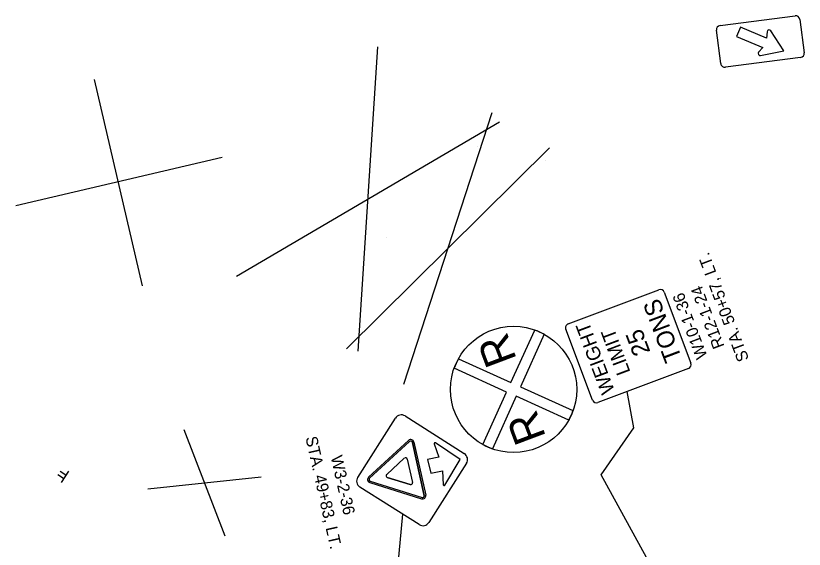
# Model space of a CAD drawing. Extents: x 138941 to 142028, y 334852 to 336890.
# Drawn here: x 141106.4 to 141293.7, y 335551.3 to 335678.1 of the extents above; entities that cross this region are included whole.
import ezdxf

# ---------------------------------------------------------------- set-up
doc = ezdxf.new("R2010")
doc.units = 0
for name, color, linetype in [('PM_P_Channelizing_Line', 7, 'Continuous'), ('PM_P_CL_Pass_Proh_Rt', 7, 'Continuous'), ('PM_P_Yield_Line', 7, 'Continuous')]:
    doc.layers.add(name, color=color, linetype=linetype)

msp = doc.modelspace()

# ---------------------------------------------------------------- linework, layer by layer
at = {"layer": 'PM_P_Channelizing_Line'}
for p, q in [((141278.57, 335675.44), (141277.64, 335673.2)), ((141284.79, 335672.85), (141278.57, 335675.44)), ((141284.91, 335674.33), (141284.79, 335672.85)), ((141277.64, 335673.2), (141283.85, 335670.61)), ((141283.85, 335670.61), (141282.89, 335669.48)), ((141283.36, 335668.69), (141283.36, 335668.69)), ((141224.03, 335590.95), (141229.68, 335603.43)), ((141231.94, 335602.41), (141226.28, 335589.93)), ((141211.56, 335596.59), (141224.03, 335590.95)), ((141223.01, 335588.69), (141210.54, 335594.34)), ((141226.29, 335589.92), (141238.77, 335584.28)), ((141217.36, 335576.21), (141223.01, 335588.69)), ((141225.27, 335587.67), (141219.62, 335575.19)), ((141237.75, 335582.02), (141225.27, 335587.67)), ((141199.7, 335577.19), (141190.2, 335568.46)), ((141199.93, 335576.94), (141190.44, 335568.21)), ((141200.63, 335576.72), (141203.44, 335564.13)), ((141200.97, 335576.79), (141203.78, 335564.2)), ((141205.76, 335576.35), (141206.89, 335573.21)), ((141211.93, 335572.63), (141206.08, 335576.59)), ((141198.69, 335572.97), (141194.5, 335569.11)), ((141199.38, 335572.75), (141200.62, 335567.18)), ((141206.89, 335573.21), (141204.24, 335572.62)), ((141204.24, 335572.62), (141204.97, 335569.37)), ((141208.32, 335566.55), (141211.93, 335572.63)), ((141204.97, 335569.37), (141207.75, 335569.99)), ((141207.75, 335569.99), (141207.93, 335566.65)), ((141190.49, 335567.16), (141202.8, 335563.3)), ((141190.6, 335567.49), (141202.9, 335563.63)), ((141194.65, 335568.4), (141200.09, 335566.7))]:
    msp.add_line(p, q, dxfattribs=at)
for points in [[(141273.71, 335675.81), (141291.56, 335678.13)], [(141292.68, 335677.27), (141293.71, 335669.33)], [(141273.88, 335666.76), (141272.85, 335674.69)], [(141283.36, 335668.69), (141288.88, 335669.83), (141285.8, 335674.56)], [(141292.85, 335668.21), (141275, 335665.89)], [(141237.65, 335604.89), (141259.17, 335613)], [(141260.46, 335612.42), (141266.81, 335595.58)], [(141243.41, 335586.76), (141237.06, 335603.6)], [(141266.22, 335594.29), (141244.7, 335586.18)], [(141187.63, 335568.41), (141196.57, 335582.48)], [(141198.87, 335583), (141212.94, 335574.06)], [(141199.93, 335576.94), (141190.44, 335568.21)], [(141203.44, 335564.13), (141200.63, 335576.72)], [(141194.5, 335569.11), (141198.69, 335572.97)], [(141199.38, 335572.75), (141200.62, 335567.18)], [(141213.45, 335571.76), (141204.51, 335557.69)], [(141190.6, 335567.49), (141202.9, 335563.63)], [(141200.09, 335566.7), (141194.65, 335568.4)], [(141202.21, 335557.18), (141188.14, 335566.11)]]:
    msp.add_lwpolyline(points, dxfattribs=at)
msp.add_circle((141224.65, 335589.31), 15, dxfattribs=at)
for centre, radius, start, end in [((141291.69, 335677.14), 1, 7.3998, 97.3998), ((141273.84, 335674.82), 1, 97.3998, 187.3998), ((141285.4, 335674.29), 0.486, 33.0761, 175.2127), ((141283.26, 335669.17), 0.486, 139.587, 281.7235), ((141292.72, 335669.2), 1, 277.3998, 7.3998), ((141274.87, 335666.89), 1, 187.3998, 277.3998), ((141259.52, 335612.07), 1, 20.6509, 110.6509), ((141238, 335603.96), 1, 110.6509, 200.6509), ((141222.83, 335585.29), 19.39, 61.999, 69.3391), ((141224.99, 335589.15), 15.35, 151.0289, 160.2712), ((141265.87, 335595.23), 1, 290.6509, 20.6509), ((141244.35, 335587.11), 1, 200.6509, 290.6509), ((141225.83, 335588.77), 13.7, 330.4602, 340.8321), ((141197.97, 335581.59), 1.67, 57.5802, 147.5802), ((141200.22, 335576.62), 0.767, 12.5802, 132.5802), ((141200.22, 335576.62), 0.422, 12.5802, 132.5802), ((141200.22, 335576.62), 0.422, 12.5802, 132.5802), ((141205.96, 335576.42), 0.211, 55.8693, 199.7553), ((141224.68, 335589.38), 15.06, 240.9316, 250.3638), ((141198.98, 335572.66), 0.417, 12.5802, 132.5802), ((141198.98, 335572.66), 0.417, 12.5802, 132.5802), ((141212.04, 335572.65), 1.67, 327.5802, 57.5802), ((141194.78, 335568.8), 0.417, 132.5802, 252.5802), ((141194.78, 335568.8), 0.417, 132.5802, 252.5802), ((141189.04, 335567.52), 1.67, 147.5802, 237.5802), ((141190.72, 335567.9), 0.767, 132.5802, 252.5802), ((141190.72, 335567.9), 0.422, 132.5802, 252.5802), ((141190.72, 335567.9), 0.422, 132.5802, 252.5802), ((141200.22, 335567.09), 0.417, 252.5802, 12.5802), ((141200.22, 335567.09), 0.417, 252.5802, 12.5802), ((141208.14, 335566.66), 0.211, 183.0051, 329.291), ((141203.03, 335564.03), 0.767, 252.5802, 12.5802), ((141203.03, 335564.03), 0.422, 252.5802, 12.5802), ((141203.03, 335564.03), 0.422, 252.5802, 12.5802), ((141203.11, 335558.59), 1.67, 237.5802, 327.5802)]:
    msp.add_arc(centre, radius, start, end, dxfattribs=at)
at = {"layer": 'PM_P_CL_Pass_Proh_Rt'}
for p, q in [((141187.76, 335598.42), (141192.4, 335670.74)), ((141136.52, 335613.97), (141125.04, 335663.02)), ((141198.59, 335590.57), (141219.59, 335655.12)), ((141158.82, 335616.26), (141221.34, 335652.91)), ((141184.98, 335598.96), (141233.2, 335646.73)), ((141216.05, 335647.09), (141216.05, 335647.09)), ((141155.43, 335644.41), (141106.37, 335632.96)), ((141232.19, 335643.66), (141232.19, 335643.66)), ((141194.38, 335625.52), (141194.38, 335625.52)), ((141146.33, 335579.78), (141156.06, 335554.49)), ((141117.75, 335568.14), (141116.4, 335569)), ((141118.27, 335568.95), (141116.92, 335569.81)), ((141118.87, 335569.9), (141117.16, 335567.19)), ((141118.01, 335568.55), (141118.01, 335568.55)), ((141137.72, 335565.71), (141164.67, 335568.57))]:
    msp.add_line(p, q, dxfattribs=at)
at = {"layer": 'PM_P_Yield_Line'}
msp.add_line((141198.26, 335559.69), (141194.7, 335522.48), dxfattribs=at)
msp.add_lwpolyline([(141260.28, 335541.95), (141245.47, 335569.03), (141253.26, 335580.18), (141251.68, 335588.81)], dxfattribs=at)

# ---------------------------------------------------------------- texts
at = {"layer": 'PM_P_Channelizing_Line'}
for s, height, p in [('TONS', 4.167, (141264.69, 335596.72)), ('WEIGHT', 3.333, (141248.75, 335588.95)), ('R', 7.5, (141225.48, 335596.45)), ('LIMIT', 3.333, (141252.47, 335593.45)), ('25', 4.167, (141257.21, 335598.23)), ('R', 7.5, (141232.42, 335578.04))]:
    msp.add_text(s, height=height, rotation=110.6509, dxfattribs=at).set_placement(p)
at = {"layer": 'PM_P_Yield_Line'}
for s, rotation, p in [('STA. 50+57, LT.', 110.6509, (141280.64, 335596.52)), ('R12-1-24', 110.6509, (141274.8, 335599.6)), ('W10-1-36', 110.6509, (141270.77, 335597.17)), ('STA. 49+83, LT.', 282.5802, (141175.19, 335577.85)), ('W3-2-36', 282.5802, (141181.19, 335573.27))]:
    msp.add_text(s, height=2.8, rotation=rotation, dxfattribs=at).set_placement(p)

doc.saveas('drawing.dxf')
